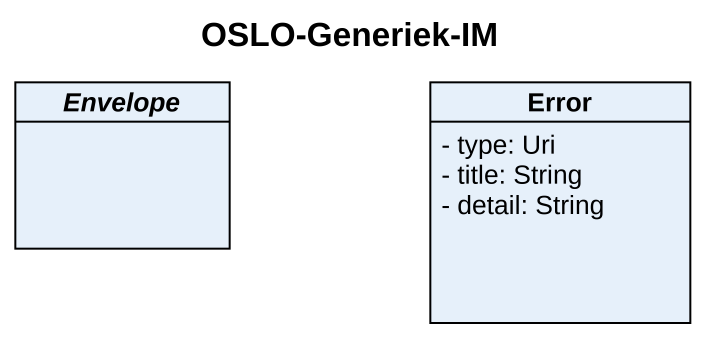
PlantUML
@startuml
title OSLO-Generiek-IM
hide circle
hide empty members
skinparam classAttributeIconSize 0
abstract class Envelope
class Error {
  - type: Uri
  - title: String
  - detail: String
}
@enduml
